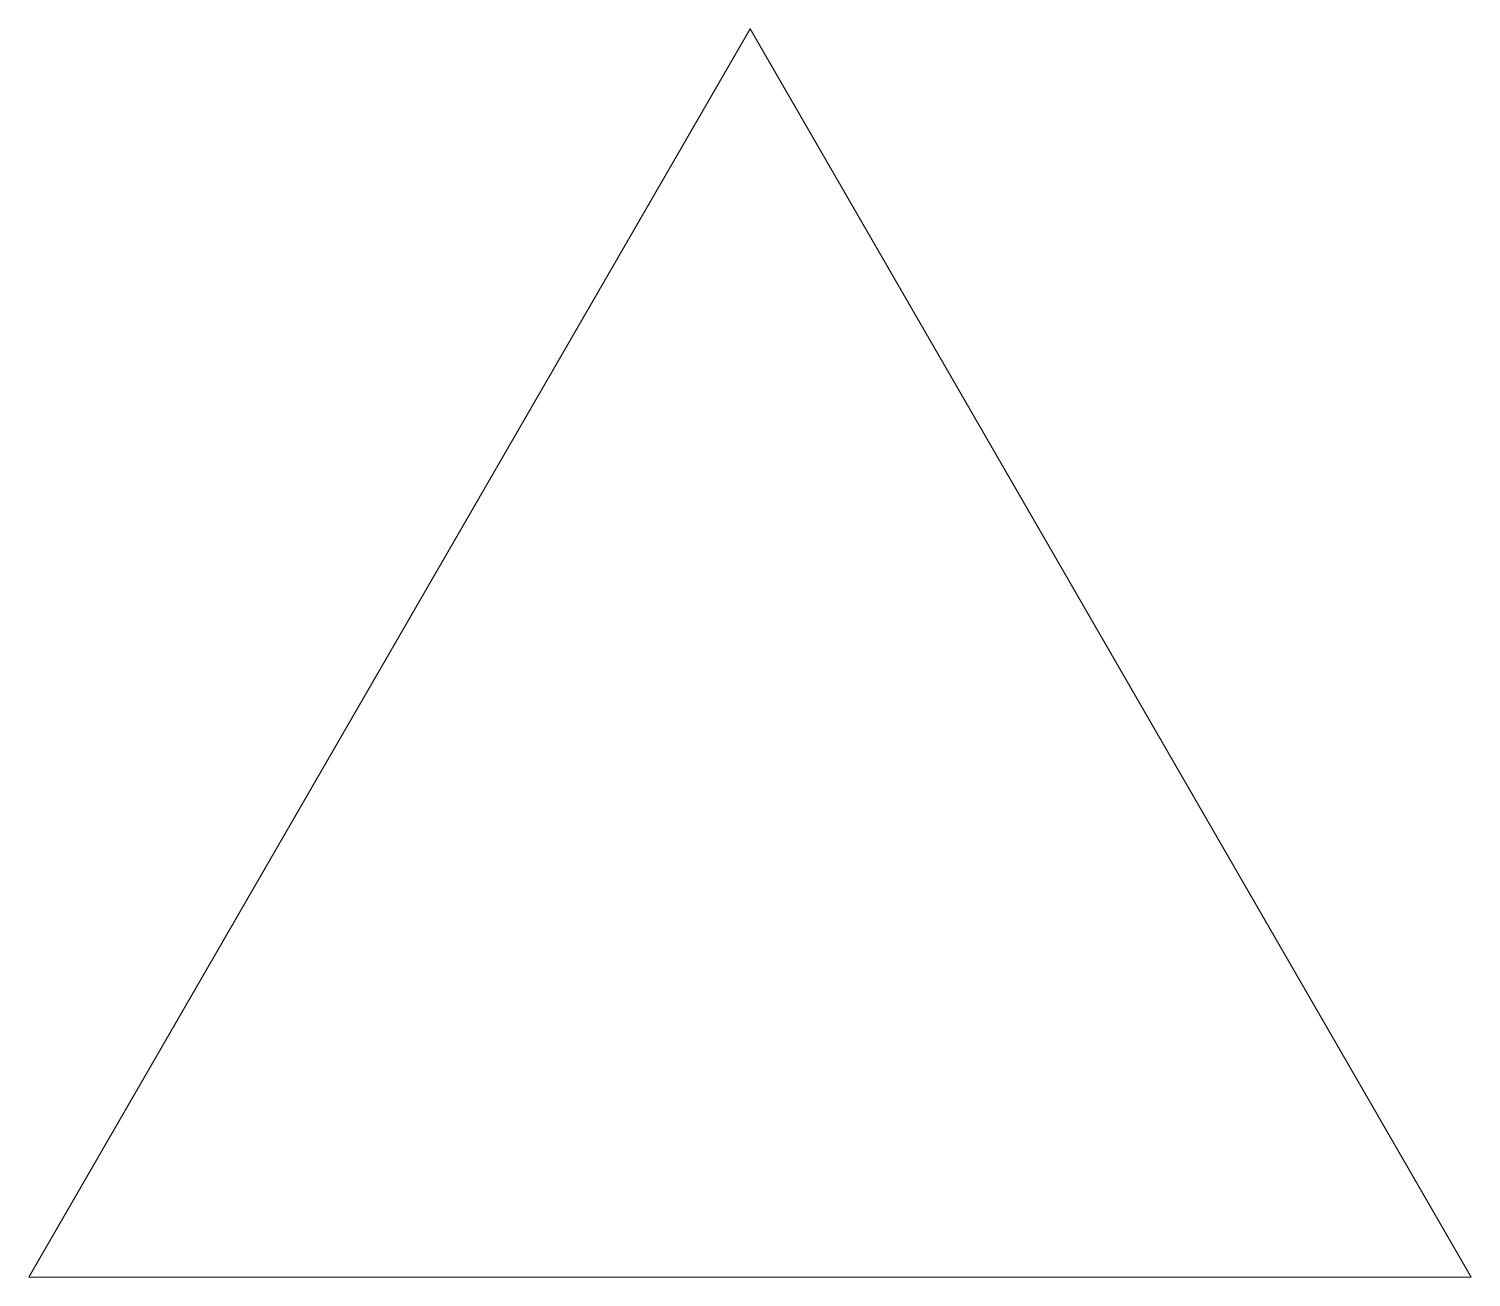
# Model space of a CAD drawing. Extents: x 112.5 to 132.5, y 101.3 to 118.6.
import ezdxf

# ---------------------------------------------------------------- set-up
doc = ezdxf.new("R2010")
doc.units = 0
doc.header["$MEASUREMENT"] = 0

msp = doc.modelspace()

# ---------------------------------------------------------------- linework, layer by layer
at = {"color": 7, "linetype": 'Continuous', "lineweight": 0, "flags": 128}
msp.add_lwpolyline([(122.481357, 101.273111), (112.481357, 101.273111), (122.481357, 118.593619), (132.481357, 101.273111), (122.481357, 101.273111)], dxfattribs=at)

doc.saveas('drawing.dxf')
